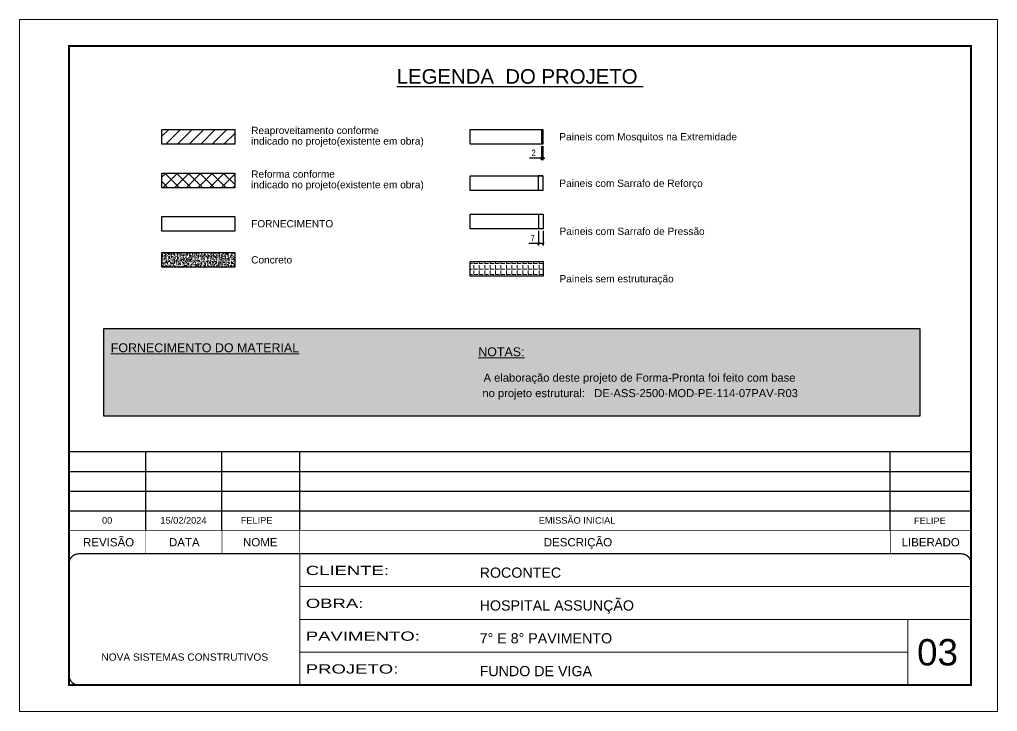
# Model space of a CAD drawing. Header units: millimetres. Extents: x 1427 to 7681, y 297 to 2495.
# Drawn here: x 4597 to 6082, y 1445 to 2495 of the extents above; entities that cross this region are included whole.
import ezdxf
from ezdxf.enums import TextEntityAlignment as Align

# ---------------------------------------------------------------- set-up
doc = ezdxf.new("R2010")
doc.units = ezdxf.units.MM
for name, pattern in [('CONTINUO', [0]), ('DASHED', [0.75, 0.5, -0.25]), ('HIDDEN', [0.375, 0.25, -0.125])]:
    doc.linetypes.add(name, pattern=pattern)
for name, color, linetype, lineweight in [('CARIMBO', 255, 'Continuous', 9), ('Folhas', 255, 'Continuous', 9), ('Hachura', 251, 'Continuous', 9), ('REAPROVEITAMENTO', 251, 'Continuous', 9), ('SARRAFO DE PRESSAO', 251, 'DASHED', 9)]:
    doc.layers.add(name, color=color, linetype=linetype, lineweight=lineweight)
for name, color, linetype in [('COTA', 241, 'Continuous'), ('Painéis', 200, 'Continuous'), ('SARR_2.2x7', 40, 'Continuous')]:
    doc.layers.add(name, color=color, linetype=linetype)
doc.layers.add('Demarcação 2', color=7, linetype='Continuous', lineweight=9, true_color=0xe0e0e0)
doc.styles.add('ARIAL', font='arial.ttf')
doc.styles.add('COTA TECNICA', font='techl___.ttf', dxfattribs={"height": 10})
doc.styles.add('Tecnologia', font='')
doc.styles.get('Tecnologia').set_extended_font_data('Forgotten Futurist')
doc.dimstyles.new('PAINEL', dxfattribs={"dimtxt": 10, "dimasz": 3, "dimexe": 3, "dimexo": 3, "dimgap": 3, "dimtad": 1, "dimdec": 1, "dimzin": 12, "dimdsep": 46, "dimtxsty": 'COTA TECNICA', "dimblk1": 'OBLIQUE', "dimblk2": 'OBLIQUE', "dimsah": 1, "dimcen": 0.9, "dimclrd": 4, "dimclre": 4, "dimclrt": 240, "dimadec": 1, "dimazin": 3, "dimtfac": 1, "dimtdec": 1, "dimtmove": 0, "dimatfit": 3, "dimfxl": 1, "dimtolj": 1, "dimtzin": 12, "dimarcsym": 0})

# ---------------------------------------------------------------- blocks, each defined once
blk = doc.blocks.new('9999999999')
at = {"color": 30, "linetype": 'CONTINUO'}
for p, q in [((98564.6, 34230.2), (98564.6, 34429.4)), ((98564.6, 34379.6), (99584, 34379.6)), ((98564.6, 34329.8), (99488, 34329.8)), ((99584, 34329.8), (99488, 34329.8)), ((99488, 34329.8), (99488, 34230.2)), ((98564.6, 34280), (99488, 34280))]:
    blk.add_line(p, q, dxfattribs=at)
at = {"color": 30, "linetype": 'CONTINUO', "const_width": 2}
blk.add_lwpolyline([(99584, 34230.2), (99584, 34414.4, 0.414214), (99569, 34429.4), (98229, 34429.4, 0.414214), (98214, 34414.4), (98214, 34245.2, 0.414214), (98229, 34230.2), (99584, 34230.2)], format="xyb", dxfattribs=at)
at = {"layer": 'Folhas'}
blk.add_lwpolyline([(98139, 34190.2), (99624, 34190.2), (99624, 35240.2), (98139, 35240.2)], close=True, dxfattribs=at)
at = {"layer": 'Folhas', "color": 30, "const_width": 3}
blk.add_lwpolyline([(98214, 34230.2), (99584, 34230.2), (99584, 35200.2), (98214, 35200.2)], close=True, dxfattribs=at)
at = {"color": 7, "linetype": 'Continuous', "ltscale": 5, "style": 'ARIAL'}
for s, height, p in [('ROCONTEC', 15.48, (98837.7, 34393.1)), ('HOSPITAL ASSUNÇÃO', 15.483, (98837.7, 34343.3)), ('7° E 8° PAVIMENTO', 15.483, (98837.7, 34293.5)), ('NOVA SISTEMAS CONSTRUTIVOS', 11.059, (98263.2, 34267.2)), ('FUNDO DE VIGA', 15.483, (98837.7, 34243.7))]:
    blk.add_text(s, height=height, dxfattribs=at).set_placement(p)
at = {"layer": 'Folhas', "color": 7, "style": 'Tecnologia', "width": 1.5}
for s, p in [('CLIENTE:', (98573.7, 34397.2)), ('OBRA:', (98573.7, 34347.3)), ('PAVIMENTO:', (98573.7, 34297.5)), ('PROJETO:', (98573.7, 34247.7))]:
    blk.add_text(s, height=14, dxfattribs=at).set_placement(p)
blk = doc.blocks.new('_Oblique')
at = {"color": 0, "linetype": 'ByBlock', "lineweight": -2}
blk.add_line((-0.5, -0.5), (0.5, 0.5), dxfattribs=at)
blk = doc.blocks.new('*D103')
at = {"layer": 'COTA', "color": 4, "lineweight": -2, "transparency": 16777216}
for p, q in [((5389.7, 2303.4), (5389.7, 2282)), ((5391.7, 2303.4), (5391.7, 2282)), ((5389.7, 2285), (5371.6, 2285)), ((5391.7, 2285), (5389.7, 2285)), ((5391.7, 2285), (5394.7, 2285))]:
    blk.add_line(p, q, dxfattribs=at)
at = {"layer": 'Defpoints', "color": 0, "transparency": 16777216}
for p in [(5389.7, 2306.4), (5391.7, 2306.4), (5389.7, 2285)]:
    blk.add_point(p, dxfattribs=at)
at = {"layer": 'COTA', "color": 4, "lineweight": -2, "transparency": 16777216, "xscale": 3, "yscale": 3, "zscale": 3}
blk.add_blockref('_Oblique', (5389.7, 2285), dxfattribs=at)
at = {"layer": 'COTA', "color": 4, "lineweight": -2, "transparency": 16777216, "xscale": 3, "yscale": 3, "zscale": 3, "rotation": 180}
blk.add_blockref('_Oblique', (5391.7, 2285), dxfattribs=at)
at = {"layer": 'COTA', "color": 240, "transparency": 16777216, "insert": (5377.6, 2293), "char_height": 10, "attachment_point": 5, "style": 'COTA TECNICA'}
blk.add_mtext('\\A1;2', dxfattribs=at)
blk = doc.blocks.new('*D104')
at = {"layer": 'COTA', "color": 4, "lineweight": -2, "transparency": 16777216}
for p, q in [((5385, 2174.9), (5385, 2152.5)), ((5392, 2174.9), (5392, 2152.5)), ((5385, 2155.5), (5370.3, 2155.5)), ((5392, 2155.5), (5385, 2155.5))]:
    blk.add_line(p, q, dxfattribs=at)
at = {"layer": 'Defpoints', "color": 0, "transparency": 16777216}
for p in [(5385, 2177.9), (5392, 2177.9), (5385, 2155.5)]:
    blk.add_point(p, dxfattribs=at)
at = {"layer": 'COTA', "color": 4, "lineweight": -2, "transparency": 16777216, "xscale": 3, "yscale": 3, "zscale": 3, "rotation": 180}
blk.add_blockref('_Oblique', (5385, 2155.5), dxfattribs=at)
at = {"layer": 'COTA', "color": 4, "lineweight": -2, "transparency": 16777216, "xscale": 3, "yscale": 3, "zscale": 3}
blk.add_blockref('_Oblique', (5392, 2155.5), dxfattribs=at)
at = {"layer": 'COTA', "color": 240, "transparency": 16777216, "insert": (5376.2, 2163.5), "char_height": 10, "attachment_point": 5, "style": 'COTA TECNICA'}
blk.add_mtext('\\A1;7', dxfattribs=at)

msp = doc.modelspace()

# ---------------------------------------------------------------- hatches: boundary and pattern name
at = {"layer": 'COTA', "linetype": 'Continuous', "ltscale": 200}
h = msp.add_hatch(dxfattribs=at)
h.set_pattern_fill('AR-CONC', color=256, scale=0.9)
h.set_pattern_definition([(50, (-99009.62, -32714.8033), (6.45534164, -0.56476921), [0.675, -7.425]), (355, (-99009.62, -32714.803), (-1.248762, 6.7697292), [0.54, -5.94]), (100.4514445, (-99009.082, -32714.8503), (5.20657962, 6.20495992), [0.57366173, -6.310279]), (46.1842, (-99009.62, -32713.003), (9.605172, -1.4896735), [1.0125, -11.1375]), (96.6356355, (-99008.819, -32713.127), (8.4119575, 8.7670674), [0.8604931, -9.4654238]), (351.184164, (-99009.62, -32713.003), (8.4119575, 8.7670674), [0.81, -8.91]), (21, (-99008.72, -32713.4533), (5.37216347, -3.62357002), [0.675, -7.425]), (326, (-99008.72, -32713.453), (2.189838, 6.5263504), [0.54, -5.94]), (71.451445, (-99008.272, -32713.755), (7.5620014, 2.90278038), [0.5736617, -6.310279]), (37.5, (-99009.6198, -32714.8033), (0.1094387, 2.996044684), [0, -5.868, 0, -6.03, 0, -5.9625]), (7.5, (-99009.6198, -32714.8033), (2.36762584, 3.54970541), [0, -3.438, 0, -5.733, 0, -2.2725]), (327.5, (-99011.6268, -32714.8033), (4.804401926, -0.202993846), [0, -2.25, 0, -7.02, 0, -9.315]), (317.5, (-99012.5268, -32714.8033), (5.24867552, 0.90094484), [0, -2.925, 0, -4.662, 0, -6.615])])
h.paths.add_polyline_path([(4923.7, 2119.53), (4923.7, 2141.78), (4813.13, 2141.78), (4813.13, 2119.53)])
at = {"layer": 'Demarcação 2'}
h = msp.add_hatch(color=8, dxfattribs=at)
h.set_gradient(color1=(112, 112, 112), one_color=1, tint=1, name='SPHERICAL')
h.paths.add_polyline_path([(4725.2, 2026.38), (5964.14, 2026.38), (5964.14, 1893.37), (4725.2, 1893.37)])
at = {"layer": 'Hachura'}
h = msp.add_hatch(dxfattribs=at)
h.set_pattern_fill('ANGLE', color=256, scale=30)
h.set_pattern_definition([(0, (-99009.62, -32714.803), (0, 8.25), [6, -2.25]), (90, (-99009.62, -32714.803), (-8.25, 5e-16), [6, -2.25])])
h.paths.add_polyline_path([(5392.03, 2128.16), (5281.46, 2128.16), (5281.46, 2105.91), (5392.03, 2105.91)])
at = {"layer": 'REAPROVEITAMENTO'}
h = msp.add_hatch(dxfattribs=at)
h.set_pattern_fill('ANSI31', color=256, scale=100, style=0)
h.set_pattern_definition([(45, (5863.405, 5507.41), (-8.838835, 8.838835), [])])
h.paths.add_polyline_path([(4813.13, 2328.62), (4813.13, 2306.37), (4923.7, 2306.37), (4923.7, 2328.62)])
h = msp.add_hatch(dxfattribs=at)
h.set_pattern_fill('ANSI37', color=256, scale=100, style=0)
h.set_pattern_definition([(45, (-95042.612, -32510.327), (-8.8388348, 8.8388348), []), (135, (-95042.612, -32510.327), (-8.8388348, -8.8388348), [])])
h.paths.add_polyline_path([(4813.13, 2262.39), (4813.13, 2240.14), (4923.7, 2240.14), (4923.7, 2262.39)])

# ---------------------------------------------------------------- linework, layer by layer
at = {"color": 30}
for p, q in [((4672.03, 1839.54), (6042.03, 1839.54)), ((4788.79, 1719.54), (4788.79, 1839.54)), ((4904.45, 1719.54), (4904.45, 1839.54)), ((5022.61, 1719.54), (5022.61, 1839.54)), ((5919.37, 1719.54), (5919.37, 1839.54)), ((4672.03, 1809.54), (6042.03, 1809.54)), ((4672.03, 1779.54), (6042.03, 1779.54)), ((4672.03, 1749.54), (6042.03, 1749.54))]:
    msp.add_line(p, q, dxfattribs=at)
msp.add_lwpolyline([(4725.2, 2026.38), (5964.14, 2026.38), (5964.14, 1893.37), (4725.2, 1893.37)], close=True, dxfattribs=at)
at = {"color": 30, "const_width": 1}
for points in [[(4672.03, 1719.54), (6042.03, 1719.54)], [(4788.79, 1719.54), (4788.79, 1684.54)], [(4904.45, 1719.54), (4904.45, 1684.54)], [(5022.61, 1719.54), (5022.61, 1684.54)], [(5919.37, 1719.54), (5919.37, 1684.54)]]:
    msp.add_lwpolyline(points, dxfattribs=at)
at = {"layer": 'COTA', "linetype": 'Continuous', "ltscale": 200}
msp.add_lwpolyline([(4813.13, 2141.78), (4923.7, 2141.78), (4923.7, 2119.53), (4813.13, 2119.53)], close=True, dxfattribs=at)
at = {"layer": 'Painéis', "linetype": 'Continuous'}
msp.add_line((5389.67, 2328.62), (5389.67, 2306.37), dxfattribs=at)
for points in [[(4813.13, 2328.62), (4923.7, 2328.62), (4923.7, 2306.37), (4813.13, 2306.37)], [(5281.1, 2328.62), (5391.67, 2328.62), (5391.67, 2306.37), (5281.1, 2306.37)], [(4813.13, 2262.39), (4923.7, 2262.39), (4923.7, 2240.14), (4813.13, 2240.14)], [(5281.1, 2258.02), (5391.67, 2258.02), (5391.67, 2235.77), (5281.1, 2235.77)], [(5281.46, 2200.19), (5392.03, 2200.19), (5392.03, 2177.94), (5281.46, 2177.94)], [(4813.13, 2196.58), (4923.7, 2196.58), (4923.7, 2174.33), (4813.13, 2174.33)], [(5281.46, 2128.16), (5392.03, 2128.16), (5392.03, 2105.91), (5281.46, 2105.91)]]:
    msp.add_lwpolyline(points, close=True, dxfattribs=at)
at = {"layer": 'SARR_2.2x7', "linetype": 'Continuous'}
for p, q in [((5391.67, 2258.02), (5384.67, 2258.02)), ((5391.67, 2235.77), (5384.67, 2235.77))]:
    msp.add_line(p, q, dxfattribs=at)
at = {"layer": 'SARR_2.2x7'}
for p, q in [((5384.67, 2258.02), (5384.67, 2235.77)), ((5391.67, 2258.02), (5391.67, 2235.77))]:
    msp.add_line(p, q, dxfattribs=at)
at = {"layer": 'SARR_2.2x7', "linetype": 'HIDDEN'}
msp.add_line((5385.03, 2200.19), (5385.03, 2177.94), dxfattribs=at)

# ---------------------------------------------------------------- block references
at = {"layer": 'SARRAFO DE PRESSAO', "color": 6, "linetype": 'ByBlock'}
msp.add_blockref('9999999999', (-93541.95, -32744.91), dxfattribs=at)

# ---------------------------------------------------------------- texts
at = {"color": 0, "linetype": 'Continuous', "ltscale": 5, "style": 'ARIAL'}
msp.add_text('%%ULEGENDA  DO PROJETO ', height=22.1184, dxfattribs=at).set_placement((5356.94, 2397.98), align=Align.CENTER)
at = {"style": 'ARIAL'}
for s, p in [('REVISÃO', (4732.21, 1702.04)), ('DATA', (4847.19, 1702.04)), ('NOME', (4962.54, 1702.04)), ('DESCRIÇÃO', (5444.99, 1702.04)), ('LIBERADO', (5980.67, 1702.04))]:
    msp.add_text(s, height=12.5, dxfattribs=at).set_placement(p, align=Align.MIDDLE_CENTER)
at = {"layer": 'CARIMBO', "style": 'ARIAL'}
for s, p in [('Reaproveitamento conforme ', (4948.7, 2327.07)), ('indicado no projeto(existente em obra)', (4948.7, 2310.98)), ('Paineis com Mosquitos na Extremidade', (5416.67, 2317.5)), ('Reforma conforme ', (4948.7, 2260.84)), ('indicado no projeto(existente em obra)', (4948.7, 2244.75)), ('Paineis com Sarrafo de Reforço', (5416.67, 2246.89)), ('FORNECIMENTO', (4948.7, 2185.46)), ('Paineis com Sarrafo de Pressão', (5417.03, 2174)), ('Concreto', (4948.7, 2130.65)), ('Paineis sem estruturação', (5417.03, 2101.98))]:
    msp.add_text(s, height=11, dxfattribs=at).set_placement(p, align=Align.MIDDLE_LEFT)
at = {"layer": 'CARIMBO', "color": 5, "style": 'ARIAL'}
for s, height, p in [('%%UFORNECIMENTO DO MATERIAL', 13.5, (4735.55, 1990.51)), ('%%UNOTAS:', 13.5, (5293.62, 1984.39)), ('  A elaboração deste projeto de Forma-Pronta foi feito com base', 12.15, (5292.27, 1945.78)), ('  no projeto estrutural:', 12.15, (5290.45, 1922.3))]:
    msp.add_text(s, height=height, dxfattribs=at).set_placement(p)
at = {"layer": 'CARIMBO', "color": 1, "style": 'ARIAL'}
msp.add_text('DE-ASS-2500-MOD-PE-114-07PAV-R03', height=12.15, dxfattribs=at).set_placement((5469.67, 1922.3))
at = {"layer": 'CARIMBO', "style": 'ARIAL'}
for s, p in [('00', (4722.29, 1730.23)), ('15/02/2024', (4810.94, 1730.23)), ('FELIPE', (4932.98, 1730.23)), ('EMISSÃO INICIAL', (5385.53, 1730.23))]:
    msp.add_text(s, height=10, dxfattribs=at).set_placement(p)
at = {"layer": 'CARIMBO', "color": 7, "style": 'ARIAL'}
msp.add_text('03', height=40, dxfattribs=at).set_placement((5959.94, 1515.1))
at = {"layer": 'CARIMBO', "style": 'ARIAL'}
msp.add_attdef('FELIPE', text='', height=10, dxfattribs=at).set_placement((5979.38, 1734.54), align=Align.MIDDLE_CENTER)

# ---------------------------------------------------------------- dimensions: what is measured, and where the dimension line sits
at = {"layer": 'COTA'}
for base, p1, p2, picture, middle in [((5389.67, 2284.95), (5391.67, 2306.37), (5389.67, 2306.37), '*D103', (5377.61, 2292.95)), ((5385.03, 2155.46), (5392.03, 2177.94), (5385.03, 2177.94), '*D104', (5376.16, 2163.53))]:
    dim = msp.add_linear_dim(base=base, p1=p1, p2=p2, dimstyle='PAINEL', dxfattribs=at)
    dim.commit()
    dim.dimension.update_dxf_attribs({"geometry": picture, "text_midpoint": middle})

doc.saveas('drawing.dxf')
